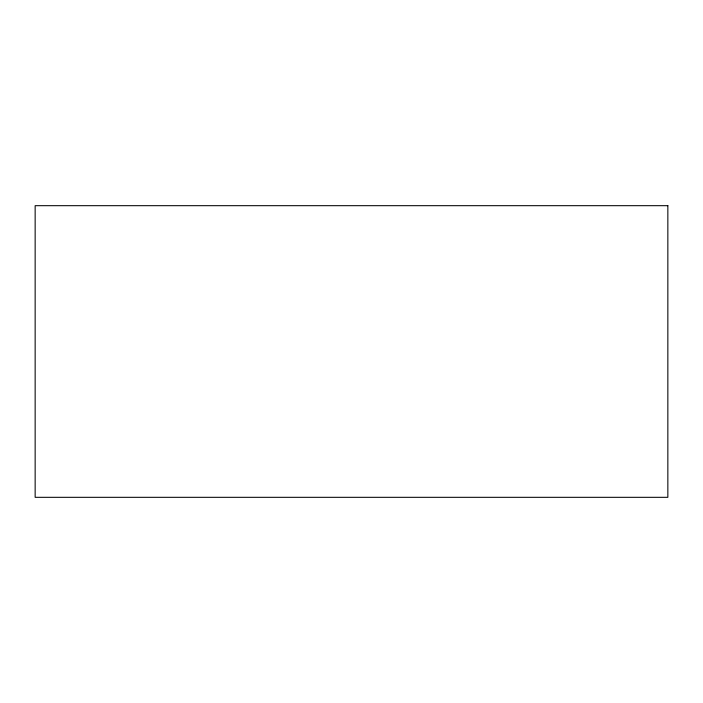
<?xml version="1.0" encoding="UTF-8"?>
<svg xmlns="http://www.w3.org/2000/svg" width="703" height="703" viewBox="0 0 703 703"><rect width="100%" height="100%" fill="white"/><g stroke="black" fill="none" stroke-linecap="round" stroke-linejoin="round"><path stroke-width="1.05" d="M667.85 205.68L35.15 205.68L35.15 497.32L667.85 497.32L667.85 205.68"/></g></svg>
